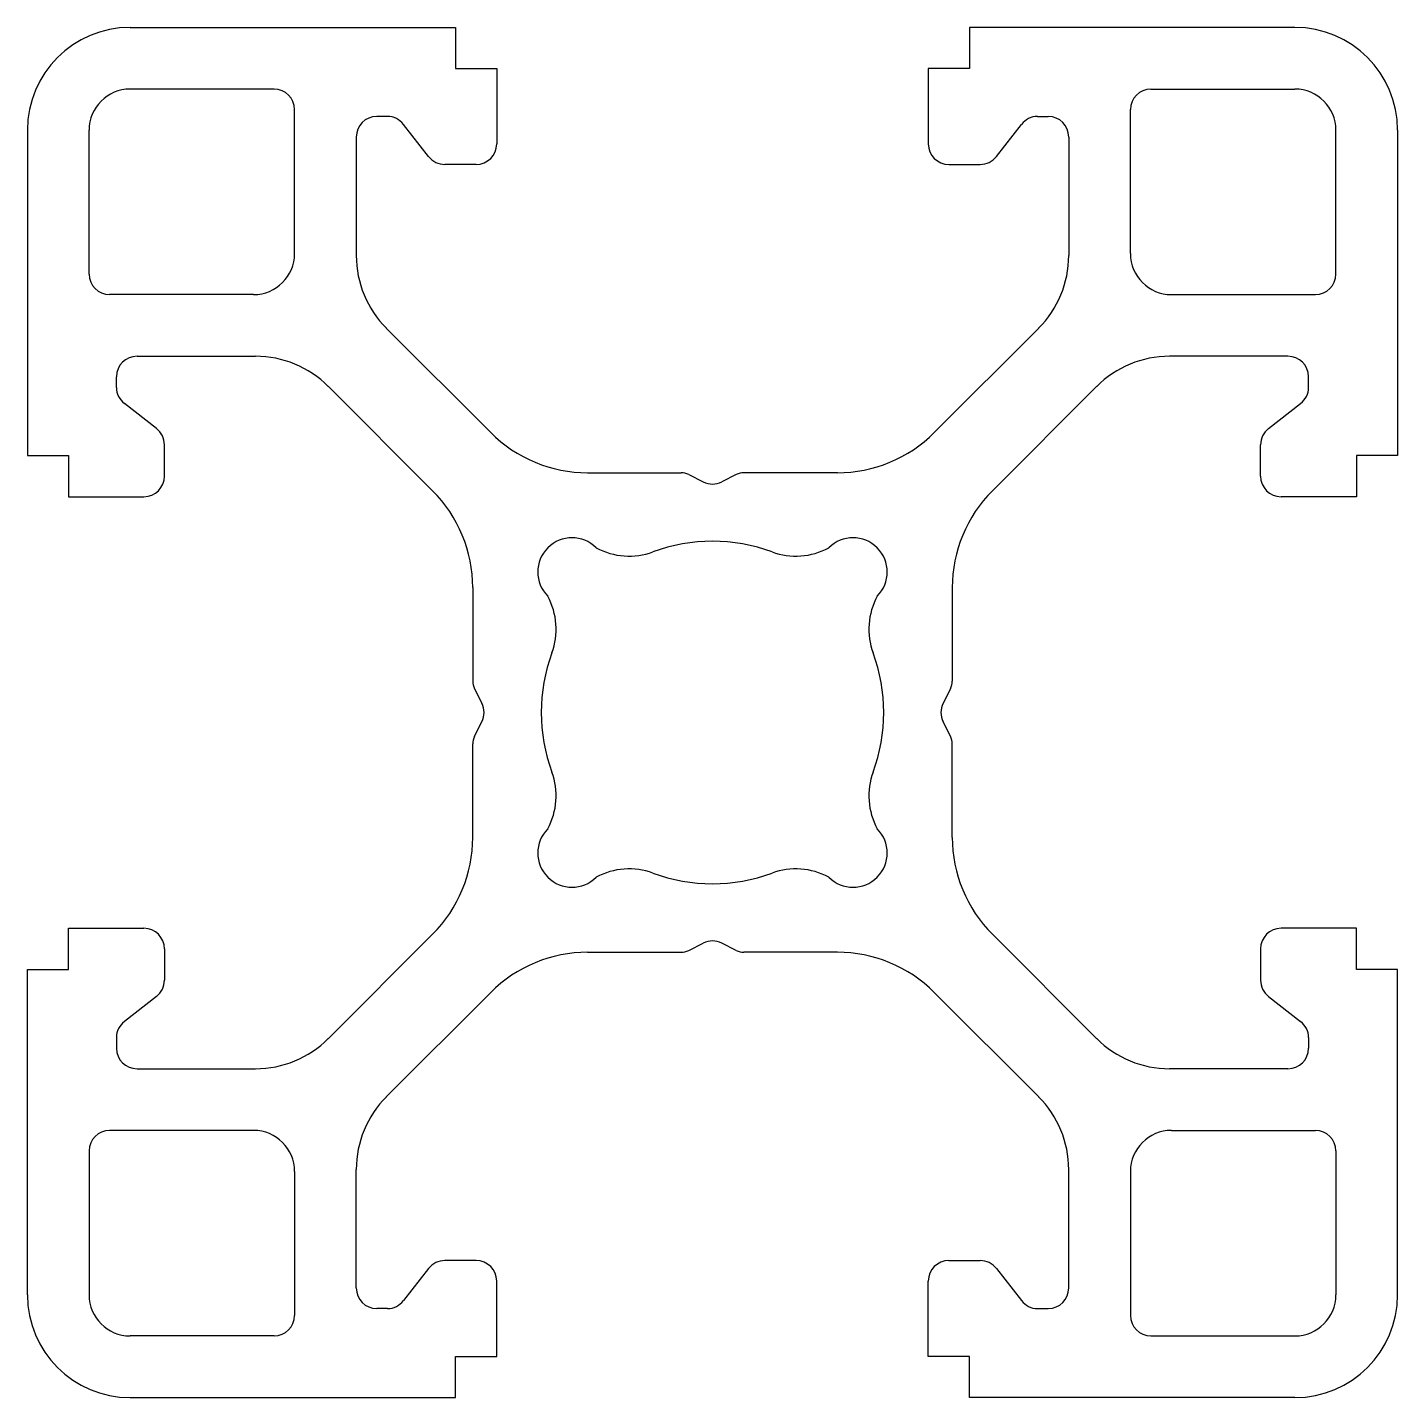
# Model space of a CAD drawing. Header units: millimetres. Extents: x -10 to 10, y -10 to 10.
import ezdxf

# ---------------------------------------------------------------- set-up
doc = ezdxf.new("R2010")
doc.units = ezdxf.units.MM

msp = doc.modelspace()

# ---------------------------------------------------------------- linework, layer by layer
at = {"color": 7, "linetype": 'Continuous', "lineweight": 25}
for p, q in [((-8.5, 10), (-3.75, 10)), ((-3.75, 10), (-3.75, 9.4)), ((8.5, 10), (3.75, 10)), ((3.75, 10), (3.75, 9.4)), ((-3.75, 9.4), (-3.15, 9.4)), ((-3.15, 9.4), (-3.15, 8.3)), ((3.75, 9.4), (3.15, 9.4)), ((3.15, 9.4), (3.15, 8.3)), ((-6.4, 9.1), (-8.5, 9.1)), ((6.4, 9.1), (8.5, 9.1)), ((-6.1, 6.7), (-6.1, 8.8)), ((6.1, 6.7), (6.1, 8.8)), ((-4.746, 8.7), (-4.9, 8.7)), ((4.746, 8.7), (4.9, 8.7)), ((-10, 8.5), (-10, 3.75)), ((-9.1, 6.4), (-9.1, 8.5)), ((-4.143, 8.115), (-4.51, 8.585)), ((4.143, 8.115), (4.51, 8.585)), ((9.1, 6.4), (9.1, 8.5)), ((10, 8.5), (10, 3.75)), ((-5.2, 8.4), (-5.2, 6.67)), ((5.2, 8.4), (5.2, 6.67)), ((-3.45, 8), (-3.907, 8)), ((3.45, 8), (3.907, 8)), ((-6.7, 6.1), (-8.8, 6.1)), ((6.7, 6.1), (8.8, 6.1)), ((-4.761, 5.609), (-3.237, 4.086)), ((4.761, 5.609), (3.237, 4.086)), ((-8.4, 5.2), (-6.67, 5.2)), ((8.4, 5.2), (6.67, 5.2)), ((-8.7, 4.746), (-8.7, 4.9)), ((8.7, 4.746), (8.7, 4.9)), ((-5.609, 4.761), (-4.086, 3.237)), ((5.609, 4.761), (4.086, 3.237)), ((-8.115, 4.143), (-8.585, 4.51)), ((8.115, 4.143), (8.585, 4.51)), ((-8, 3.45), (-8, 3.907)), ((8, 3.45), (8, 3.907)), ((-10, 3.75), (-9.4, 3.75)), ((-9.4, 3.75), (-9.4, 3.15)), ((9.4, 3.75), (9.4, 3.15)), ((10, 3.75), (9.4, 3.75)), ((-1.823, 3.5), (-0.459, 3.5)), ((-0.347, 3.474), (-0.134, 3.367)), ((0.347, 3.474), (0.134, 3.367)), ((1.823, 3.5), (0.459, 3.5)), ((-9.4, 3.15), (-8.3, 3.15)), ((9.4, 3.15), (8.3, 3.15)), ((-3.5, 1.823), (-3.5, 0.459)), ((3.5, 1.823), (3.5, 0.459)), ((-3.474, 0.347), (-3.367, 0.134)), ((3.474, 0.347), (3.367, 0.134)), ((-3.474, -0.347), (-3.367, -0.134)), ((3.474, -0.347), (3.367, -0.134)), ((-3.5, -1.823), (-3.5, -0.459)), ((3.5, -1.823), (3.5, -0.459)), ((-9.4, -3.15), (-8.3, -3.15)), ((-9.4, -3.75), (-9.4, -3.15)), ((9.4, -3.15), (8.3, -3.15)), ((9.4, -3.75), (9.4, -3.15)), ((-5.609, -4.761), (-4.086, -3.237)), ((-0.347, -3.474), (-0.134, -3.367)), ((0.347, -3.474), (0.134, -3.367)), ((5.609, -4.761), (4.086, -3.237)), ((-8, -3.45), (-8, -3.907)), ((-1.823, -3.5), (-0.459, -3.5)), ((1.823, -3.5), (0.459, -3.5)), ((8, -3.45), (8, -3.907)), ((-10, -3.75), (-9.4, -3.75)), ((-10, -8.5), (-10, -3.75)), ((10, -3.75), (9.4, -3.75)), ((10, -8.5), (10, -3.75)), ((-8.115, -4.143), (-8.585, -4.51)), ((-4.761, -5.609), (-3.237, -4.086)), ((4.761, -5.609), (3.237, -4.086)), ((8.115, -4.143), (8.585, -4.51)), ((-8.7, -4.746), (-8.7, -4.9)), ((8.7, -4.746), (8.7, -4.9)), ((-8.4, -5.2), (-6.67, -5.2)), ((8.4, -5.2), (6.67, -5.2)), ((-6.7, -6.1), (-8.8, -6.1)), ((6.7, -6.1), (8.8, -6.1)), ((-9.1, -6.4), (-9.1, -8.5)), ((9.1, -6.4), (9.1, -8.5)), ((-6.1, -6.7), (-6.1, -8.8)), ((-5.2, -8.4), (-5.2, -6.67)), ((5.2, -8.4), (5.2, -6.67)), ((6.1, -6.7), (6.1, -8.8)), ((-3.45, -8), (-3.907, -8)), ((3.45, -8), (3.907, -8)), ((-4.143, -8.115), (-4.51, -8.585)), ((4.143, -8.115), (4.51, -8.585)), ((-3.15, -9.4), (-3.15, -8.3)), ((3.15, -9.4), (3.15, -8.3)), ((-4.746, -8.7), (-4.9, -8.7)), ((4.746, -8.7), (4.9, -8.7)), ((-6.4, -9.1), (-8.5, -9.1)), ((6.4, -9.1), (8.5, -9.1)), ((-3.75, -10), (-3.75, -9.4)), ((-3.75, -9.4), (-3.15, -9.4)), ((3.75, -9.4), (3.15, -9.4)), ((3.75, -10), (3.75, -9.4)), ((-8.5, -10), (-3.75, -10)), ((8.5, -10), (3.75, -10))]:
    msp.add_line(p, q, dxfattribs=at)
for centre, radius, start, end in [((-8.5, 8.5), 1.5, 90, 180), ((8.5, 8.5), 1.5, 0, 90), ((-8.5, 8.5), 0.6, 90, 180), ((-6.4, 8.8), 0.3, 0, 90), ((6.4, 8.8), 0.3, 90, 180), ((8.5, 8.5), 0.6, 0, 90), ((-4.9, 8.4), 0.3, 90, 180), ((-4.746, 8.4), 0.3, 38, 90), ((4.746, 8.4), 0.3, 90, 142), ((4.9, 8.4), 0.3, 0, 90), ((-3.45, 8.3), 0.3, 270, 0), ((3.45, 8.3), 0.3, 180, 270), ((-3.907, 8.3), 0.3, 218, 270), ((3.907, 8.3), 0.3, 270, 322), ((-6.7, 6.7), 0.6, 270, 0), ((-3.7, 6.67), 1.5, 180, 225), ((3.7, 6.67), 1.5, 315, 0), ((6.7, 6.7), 0.6, 180, 270), ((-8.8, 6.4), 0.3, 180, 270), ((8.8, 6.4), 0.3, 270, 0), ((-8.4, 4.9), 0.3, 90, 180), ((-6.67, 3.7), 1.5, 45, 90), ((6.67, 3.7), 1.5, 90, 135), ((8.4, 4.9), 0.3, 0, 90), ((-8.4, 4.746), 0.3, 180, 232), ((8.4, 4.746), 0.3, 308, 0), ((-8.3, 3.907), 0.3, 0, 52), ((-1.823, 5.5), 2, 225, 270), ((1.823, 5.5), 2, 270, 315), ((8.3, 3.907), 0.3, 128, 180), ((-8.3, 3.45), 0.3, 270, 0), ((-0.459, 3.25), 0.25, 63.4349, 90), ((0.459, 3.25), 0.25, 90, 116.5651), ((8.3, 3.45), 0.3, 180, 270), ((-5.5, 1.823), 2, 0, 45), ((0, 3.635), 0.3, 243.4349, 296.5651), ((5.5, 1.823), 2, 135, 180), ((-2.051, 2.051), 0.5, 45, 225), ((-1.217, 3.282), 1, 241.3252, 290.3514), ((0, 0), 2.5, 69.6486, 110.3514), ((1.217, 3.282), 1, 249.6486, 298.6748), ((2.051, 2.051), 0.5, 315, 135), ((-3.282, 1.217), 1, 339.6486, 28.6748), ((3.282, 1.217), 1, 151.3252, 200.3514), ((0, 0), 2.5, 159.6486, 200.3514), ((0, 0), 2.5, 339.6486, 20.3514), ((-3.25, 0.459), 0.25, 180, 206.5651), ((3.25, 0.459), 0.25, 333.4349, 360), ((-3.635, 0), 0.3, 333.4349, 26.5651), ((3.635, 0), 0.3, 153.4349, 206.5651), ((-3.25, -0.459), 0.25, 153.4349, 180), ((3.25, -0.459), 0.25, 0, 26.5651), ((-3.282, -1.217), 1, 331.3252, 20.3514), ((3.282, -1.217), 1, 159.6486, 208.6748), ((-2.051, -2.051), 0.5, 135, 315), ((2.051, -2.051), 0.5, 225, 45), ((-5.5, -1.823), 2, 315, 0), ((5.5, -1.823), 2, 180, 225), ((-1.217, -3.282), 1, 69.6486, 118.6748), ((0, 0), 2.5, 249.6486, 290.3514), ((1.217, -3.282), 1, 61.3252, 110.3514), ((-8.3, -3.45), 0.3, 0, 90), ((8.3, -3.45), 0.3, 90, 180), ((0, -3.635), 0.3, 63.4349, 116.5651), ((-1.823, -5.5), 2, 90, 135), ((-0.459, -3.25), 0.25, 270, 296.5651), ((0.459, -3.25), 0.25, 243.4349, 270), ((1.823, -5.5), 2, 45, 90), ((-8.3, -3.907), 0.3, 308, 0), ((8.3, -3.907), 0.3, 180, 232), ((-8.4, -4.746), 0.3, 128, 180), ((8.4, -4.746), 0.3, 360, 52), ((-6.67, -3.7), 1.5, 270, 315), ((6.67, -3.7), 1.5, 225, 270), ((-8.4, -4.9), 0.3, 180, 270), ((8.4, -4.9), 0.3, 270, 360), ((-3.7, -6.67), 1.5, 135, 180), ((3.7, -6.67), 1.5, 0, 45), ((-8.8, -6.4), 0.3, 90, 180), ((-6.7, -6.7), 0.6, 0, 90), ((6.7, -6.7), 0.6, 90, 180), ((8.8, -6.4), 0.3, 0, 90), ((-3.907, -8.3), 0.3, 90, 142), ((-3.45, -8.3), 0.3, 0, 90), ((3.45, -8.3), 0.3, 90, 180), ((3.907, -8.3), 0.3, 38, 90), ((-4.9, -8.4), 0.3, 180, 270), ((4.9, -8.4), 0.3, 270, 0), ((-8.5, -8.5), 1.5, 180, 270), ((-8.5, -8.5), 0.6, 180, 270), ((-4.746, -8.4), 0.3, 270, 322), ((4.746, -8.4), 0.3, 218, 270), ((8.5, -8.5), 1.5, 270, 0), ((8.5, -8.5), 0.6, 270, 0), ((-6.4, -8.8), 0.3, 270, 0), ((6.4, -8.8), 0.3, 180, 270)]:
    msp.add_arc(centre, radius, start, end, dxfattribs=at)

doc.saveas('drawing.dxf')
